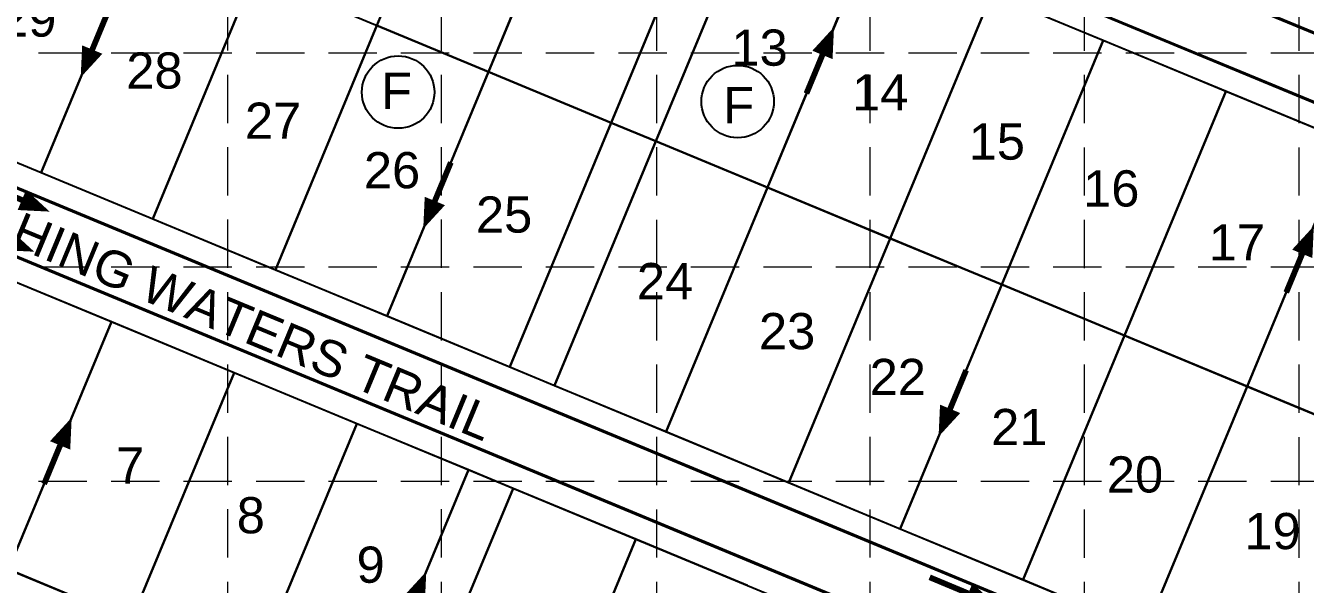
# Model space of a CAD drawing. Header units: inches. Extents: x 2510995 to 2514555, y 7106046 to 7111737.
# Drawn here: x 2511893 to 2512422, y 7110713 to 7110945 of the extents above; entities that cross this region are included whole.
import ezdxf
from ezdxf.enums import TextEntityAlignment as Align

# ---------------------------------------------------------------- set-up
doc = ezdxf.new("R2010")
doc.units = ezdxf.units.IN
doc.header["$MEASUREMENT"] = 0
doc.linetypes.add('DASHED', pattern=[0.75, 0.5, -0.25])
doc.linetypes.add('HIDDEN', pattern=[0.375, 0.25, -0.125])
for name, color, linetype in [('C-WTRC-FULL-PH2B-N', 7, 'Continuous'), ('GRID', 254, 'DASHED'), ('XHO477PT$0$V-PLIN-AREA', 216, 'Continuous'), ('XHO477PT$0$V-PROP-SUBD-BLOK-IDEN-N', 6, 'Continuous'), ('XHO477PT$0$V-PROP-SUBD-IDEN-N', 6, 'Continuous'), ('XHO477PT$0$V-PROP-SUBD-N', 7, 'Continuous'), ('XHO477PT$0$V-RWAY-LINE-N', 4, 'Continuous'), ('XHO477PV$0$C-ROAD-BOC-N', 6, 'Continuous'), ('XHO477PV$0$C-ROAD-FOC-N', 12, 'Continuous'), ('XHOE001PT$0$C-ROAD-IDEN-N', 1, 'Continuous'), ('XHOE001PT$0$V-PROP-SUBD-BLOK-IDEN-N', 6, 'Continuous'), ('XHOE001PT$0$V-PROP-SUBD-IDEN-N', 6, 'Continuous'), ('XHOE001PT$0$V-PROP-SUBD-N', 7, 'Continuous'), ('XHOE001PT$0$V-RWAY-LINE-N', 4, 'Continuous'), ('XHOE001PV$0$C-ROAD-BOC-N', 4, 'Continuous'), ('XHOE001PV$0$C-ROAD-FOC-N', 2, 'Continuous')]:
    doc.layers.add(name, color=color, linetype=linetype)
doc.layers.add('XHOE001PT$0$V-AREA-PLIN', color=21, linetype='Continuous', plot=False)
doc.styles.get("Standard").update_dxf_attribs({"font": 'ARIAL.TTF'})

# ---------------------------------------------------------------- blocks, each defined once
blk = doc.blocks.new('ARR')
blk.add_lwpolyline([(-5.56, 0.32, 0, 3.78, 0), (-0.35, 0.31, 3.78, 3.78, 0)], format="xyseb")
at = {"const_width": 1}
blk.add_lwpolyline([(-0.35, 0.31), (6.88, 0.31)], dxfattribs=at)

msp = doc.modelspace()

# ---------------------------------------------------------------- linework, layer by layer
at = {"layer": 'GRID', "color": 252, "linetype": 'HIDDEN', "lineweight": 0, "ltscale": 80}
for p, q in [((2512242.15, 7106494.5), (2512242.15, 7111643.94)), ((2512330.93, 7106494.48), (2512330.93, 7111643.94)), ((2512419.71, 7106494.47), (2512419.71, 7111643.94)), ((2511976.37, 7106494.54), (2511976.28, 7111640.39)), ((2512064.6, 7106494.52), (2512064.78, 7111640.37)), ((2512153.41, 7106494.51), (2512153.95, 7111640.26)), ((2511088, 7110933.69), (2514461.67, 7110933.69)), ((2511088, 7110844.91), (2514461.67, 7110844.91)), ((2511088, 7110756.13), (2514461.67, 7110756.13))]:
    msp.add_line(p, q, dxfattribs=at)
at = {"layer": 'XHO477PT$0$V-PLIN-AREA', "color": 7}
for points in [[(2512126.17, 7111026.9), (2512079.99, 7111046.06), (2512038.02, 7110944.92), (2512084.2, 7110925.76)], [(2512176.97, 7111005.82), (2512126.17, 7111026.9), (2512084.2, 7110925.76), (2512135, 7110904.68)], [(2512195.45, 7110998.15), (2512176.97, 7111005.82), (2512135, 7110904.68), (2512153.48, 7110897.01)], [(2512241.63, 7110978.99), (2512195.45, 7110998.15), (2512153.48, 7110897.01), (2512199.66, 7110877.85)], [(2512292.43, 7110957.91), (2512241.63, 7110978.99), (2512199.66, 7110877.85), (2512250.46, 7110856.77)], [(2512338.61, 7110938.74), (2512292.43, 7110957.91), (2512250.46, 7110856.77), (2512296.64, 7110837.6)], [(2512389.41, 7110917.66), (2512338.61, 7110938.74), (2512296.64, 7110837.6), (2512347.44, 7110816.52)], [(2512440.21, 7110896.58), (2512389.41, 7110917.66), (2512347.44, 7110816.52), (2512398.24, 7110795.44)], [(2512492.27, 7110869.56), (2512489.57, 7110876.1), (2512440.21, 7110896.58), (2512398.24, 7110795.44), (2512452.22, 7110773.04)]]:
    msp.add_lwpolyline(points, close=True, dxfattribs=at)
at = {"layer": 'XHO477PT$0$V-PROP-SUBD-BLOK-IDEN-N', "color": 7}
msp.add_circle((2512187.35, 7110913.44), 15, dxfattribs=at)
at = {"layer": 'XHO477PT$0$V-PROP-SUBD-N', "color": 7}
for p, q in [((2512038.02, 7110944.92), (2512079.99, 7111046.06)), ((2512084.2, 7110925.76), (2512126.17, 7111026.9)), ((2512135, 7110904.68), (2511890.24, 7111006.25)), ((2512135, 7110904.68), (2512176.97, 7111005.82)), ((2512153.48, 7110897.01), (2512195.45, 7110998.15)), ((2512199.66, 7110877.85), (2512241.63, 7110978.99)), ((2512250.46, 7110856.77), (2512292.43, 7110957.91)), ((2512296.64, 7110837.6), (2512338.61, 7110938.74)), ((2512347.44, 7110816.52), (2512389.41, 7110917.66)), ((2512452.22, 7110773.04), (2512153.48, 7110897.01)), ((2512398.24, 7110795.44), (2512440.21, 7110896.58))]:
    msp.add_line(p, q, dxfattribs=at)
at = {"layer": 'XHO477PT$0$V-RWAY-LINE-N', "color": 7}
msp.add_line((2512489.57, 7110876.1), (2511870.67, 7111132.92), dxfattribs=at)
at = {"layer": 'XHO477PV$0$C-ROAD-BOC-N', "color": 7}
for p, q in [((2512480.85, 7110890), (2511874.31, 7111141.7)), ((2512699.16, 7110828.64), (2512253.74, 7111013.48))]:
    msp.add_line(p, q, dxfattribs=at)
at = {"layer": 'XHO477PV$0$C-ROAD-FOC-N', "color": 7}
for p, q in [((2512480.66, 7110890.62), (2511874.51, 7111142.16)), ((2512698.58, 7110828.34), (2512253.94, 7111012.86))]:
    msp.add_line(p, q, dxfattribs=at)
at = {"layer": 'XHOE001PT$0$V-AREA-PLIN', "color": 7}
for p, q in [((2511899.07, 7110884.03), (2511941.04, 7110985.17)), ((2511941.04, 7110985.17), (2511899.07, 7110884.03)), ((2511945.25, 7110864.87), (2511987.22, 7110966)), ((2511987.22, 7110966), (2511945.25, 7110864.87)), ((2511996.05, 7110843.79), (2512038.02, 7110944.92)), ((2512038.02, 7110944.92), (2511996.05, 7110843.79)), ((2512084.2, 7110925.76), (2512038.02, 7110944.92)), ((2512042.24, 7110824.62), (2512084.2, 7110925.76)), ((2512084.2, 7110925.76), (2512042.24, 7110824.62)), ((2512135, 7110904.68), (2512084.2, 7110925.76)), ((2511848.27, 7110905.11), (2511899.07, 7110884.03)), ((2512093.04, 7110803.54), (2512135, 7110904.68)), ((2512135, 7110904.68), (2512093.04, 7110803.54)), ((2512153.48, 7110897.01), (2512135, 7110904.68)), ((2512111.51, 7110795.88), (2512153.48, 7110897.01)), ((2512153.48, 7110897.01), (2512111.51, 7110795.88)), ((2512199.66, 7110877.85), (2512153.48, 7110897.01)), ((2511899.07, 7110884.03), (2511945.25, 7110864.87)), ((2512157.69, 7110776.71), (2512199.66, 7110877.85)), ((2512199.66, 7110877.85), (2512157.69, 7110776.71)), ((2512250.46, 7110856.77), (2512199.66, 7110877.85)), ((2511945.25, 7110864.87), (2511996.05, 7110843.79)), ((2512208.49, 7110755.63), (2512250.46, 7110856.77)), ((2512250.46, 7110856.77), (2512208.49, 7110755.63)), ((2512296.64, 7110837.6), (2512250.46, 7110856.77)), ((2511928.15, 7110822.16), (2511877.35, 7110843.24)), ((2511996.05, 7110843.79), (2512042.24, 7110824.62)), ((2512254.67, 7110736.47), (2512296.64, 7110837.6)), ((2512296.64, 7110837.6), (2512254.67, 7110736.47)), ((2512347.44, 7110816.52), (2512296.64, 7110837.6)), ((2511928.15, 7110822.16), (2511885.61, 7110719.64)), ((2511885.61, 7110719.64), (2511928.15, 7110822.16)), ((2511978.95, 7110801.08), (2511928.15, 7110822.16)), ((2512042.24, 7110824.62), (2512093.04, 7110803.54)), ((2512305.47, 7110715.39), (2512347.44, 7110816.52)), ((2512347.44, 7110816.52), (2512305.47, 7110715.39)), ((2512398.24, 7110795.44), (2512347.44, 7110816.52)), ((2511978.95, 7110801.08), (2511936.41, 7110698.56)), ((2511936.41, 7110698.56), (2511978.95, 7110801.08)), ((2512029.75, 7110780), (2511978.95, 7110801.08)), ((2512093.04, 7110803.54), (2512111.51, 7110795.88)), ((2512111.51, 7110795.88), (2512157.69, 7110776.71)), ((2512356.27, 7110694.31), (2512398.24, 7110795.44)), ((2512398.24, 7110795.44), (2512356.27, 7110694.31)), ((2512452.22, 7110773.04), (2512398.24, 7110795.44)), ((2512029.75, 7110780), (2511987.2, 7110677.48)), ((2511987.2, 7110677.48), (2512029.75, 7110780)), ((2512075.93, 7110760.84), (2512029.75, 7110780)), ((2512157.69, 7110776.71), (2512208.49, 7110755.63)), ((2512075.93, 7110760.84), (2511990.84, 7110555.79)), ((2512033.39, 7110658.31), (2512075.93, 7110760.84)), ((2512094.4, 7110753.17), (2512075.93, 7110760.84)), ((2512009.31, 7110548.12), (2512094.4, 7110753.17)), ((2512094.4, 7110753.17), (2512051.86, 7110650.65)), ((2512145.2, 7110732.09), (2512094.4, 7110753.17)), ((2512208.49, 7110755.63), (2512254.67, 7110736.47)), ((2512145.2, 7110732.09), (2512102.66, 7110629.57)), ((2512102.66, 7110629.57), (2512145.2, 7110732.09)), ((2512191.38, 7110712.92), (2512145.2, 7110732.09)), ((2512254.67, 7110736.47), (2512305.47, 7110715.39)), ((2511885.61, 7110719.64), (2511936.41, 7110698.56)), ((2511936.41, 7110698.56), (2511885.61, 7110719.64)), ((2512305.47, 7110715.39), (2512356.27, 7110694.31))]:
    msp.add_line(p, q, dxfattribs=at)
at = {"layer": 'XHOE001PT$0$V-PROP-SUBD-BLOK-IDEN-N', "color": 7}
msp.add_circle((2512046.82, 7110917.36), 15, dxfattribs=at)
at = {"layer": 'XHOE001PT$0$V-PROP-SUBD-N', "color": 7}
for p, q in [((2511899.07, 7110884.03), (2511941.04, 7110985.17)), ((2511945.25, 7110864.87), (2511987.22, 7110966)), ((2511996.05, 7110843.79), (2512038.02, 7110944.92)), ((2512042.24, 7110824.62), (2512084.2, 7110925.76)), ((2512093.04, 7110803.54), (2512135, 7110904.68)), ((2512111.51, 7110795.88), (2512153.48, 7110897.01)), ((2512157.69, 7110776.71), (2512199.66, 7110877.85)), ((2512208.49, 7110755.63), (2512250.46, 7110856.77)), ((2512033.39, 7110658.31), (2511597.09, 7110839.36)), ((2512254.67, 7110736.47), (2512296.64, 7110837.6)), ((2511885.61, 7110719.64), (2511928.15, 7110822.16)), ((2512305.47, 7110715.39), (2512347.44, 7110816.52)), ((2511936.41, 7110698.56), (2511978.95, 7110801.08)), ((2512356.27, 7110694.31), (2512398.24, 7110795.44)), ((2511987.2, 7110677.48), (2512029.75, 7110780)), ((2511990.84, 7110555.79), (2512075.93, 7110760.84)), ((2512009.31, 7110548.12), (2512094.4, 7110753.17)), ((2512102.66, 7110629.57), (2512145.2, 7110732.09))]:
    msp.add_line(p, q, dxfattribs=at)
at = {"layer": 'XHOE001PT$0$V-RWAY-LINE-N', "color": 7}
for p, q in [((2511600.37, 7111007.98), (2512387.16, 7110681.49)), ((2512369.53, 7110639), (2511600.76, 7110958.02))]:
    msp.add_line(p, q, dxfattribs=at)
at = {"layer": 'XHOE001PV$0$C-ROAD-BOC-N', "color": 7}
for p, q in [((2511614.27, 7110991.93), (2512383.52, 7110672.71)), ((2512373.17, 7110647.78), (2511614.5, 7110962.6))]:
    msp.add_line(p, q, dxfattribs=at)
at = {"layer": 'XHOE001PV$0$C-ROAD-FOC-N', "color": 7}
for p, q in [((2511614.46, 7110991.31), (2512383.32, 7110672.25)), ((2512373.36, 7110648.24), (2511615.08, 7110962.9))]:
    msp.add_line(p, q, dxfattribs=at)

# ---------------------------------------------------------------- block references
at = {"layer": 'C-WTRC-FULL-PH2B-N', "color": 7, "yscale": 2.393527489155531, "zscale": 2.393527499999999}
for p, xscale, rotation in [((2511921.23, 7110935.47), 2.393527466587297, 67.49675177871218), ((2512221.43, 7110932.28), 2.393527466587297, 247.4967517787122), ((2512063.01, 7110872.74), 2.393527466587297, 67.49675177871218), ((2511890.6, 7110873.69), 2.39352746649475, 157.2919779318922), ((2511884.21, 7110857.08), 2.39352746649475, 157.2919779318922), ((2512420.02, 7110849.87), 2.393527466587297, 247.4967517787122), ((2512276.3, 7110786.63), 2.393527466587297, 67.49675177871218), ((2511905.91, 7110770.52), 2.393527466587297, 247.4967517787122), ((2512052.68, 7110706.75), 2.393527466587297, 247.4967517787122), ((2512282.29, 7110710.69), 2.39352746649475, 157.2919779318922)]:
    msp.add_blockref('ARR', p, dxfattribs=dict(at, xscale=xscale, rotation=rotation))

# ---------------------------------------------------------------- texts
at = {"layer": 'XHO477PT$0$V-PROP-SUBD-BLOK-IDEN-N', "color": 7, "insert": (2512187.76, 7110919.44), "char_height": 15, "width": 75.61, "attachment_point": 2}
msp.add_mtext('F', dxfattribs=at)
at = {"layer": 'XHO477PT$0$V-PROP-SUBD-IDEN-N', "color": 7}
for s, p in [('13', (2512196.41, 7110935.8)), ('14', (2512246.35, 7110917.25)), ('15', (2512294.62, 7110896.77)), ('16', (2512341.98, 7110877.47)), ('17', (2512393.98, 7110855.11))]:
    msp.add_text(s, height=15, dxfattribs=at).set_placement(p, align=Align.MIDDLE)
at = {"layer": 'XHOE001PT$0$C-ROAD-IDEN-N', "color": 7, "insert": (2511963.33, 7110838.12), "char_height": 15, "width": 343.0368, "attachment_point": 2, "rotation": 337.4628}
msp.add_mtext('LAUGHING WATERS TRAIL', dxfattribs=at)
at = {"layer": 'XHOE001PT$0$V-PROP-SUBD-BLOK-IDEN-N', "color": 7}
msp.add_text('F', height=15, dxfattribs=at).set_placement((2512039.76, 7110910.42))
at = {"layer": 'XHOE001PT$0$V-PROP-SUBD-IDEN-N', "color": 7}
for s, p in [('29', (2511893.77, 7110947.84)), ('28', (2511945.95, 7110926.32)), ('27', (2511995.06, 7110905.62)), ('26', (2512044.3, 7110885.02)), ('25', (2512090.67, 7110866.65)), ('24', (2512157.28, 7110839.18)), ('23', (2512207.81, 7110818.35)), ('22', (2512253.62, 7110799.46)), ('21', (2512303.92, 7110778.72)), ('7', (2511935.96, 7110762.68)), ('20', (2512351.8, 7110758.98)), ('8', (2511985.84, 7110742.08)), ('19', (2512408.72, 7110735.51)), ('9', (2512035.44, 7110721.6))]:
    msp.add_text(s, height=15, dxfattribs=at).set_placement(p, align=Align.MIDDLE)

doc.saveas('drawing.dxf')
